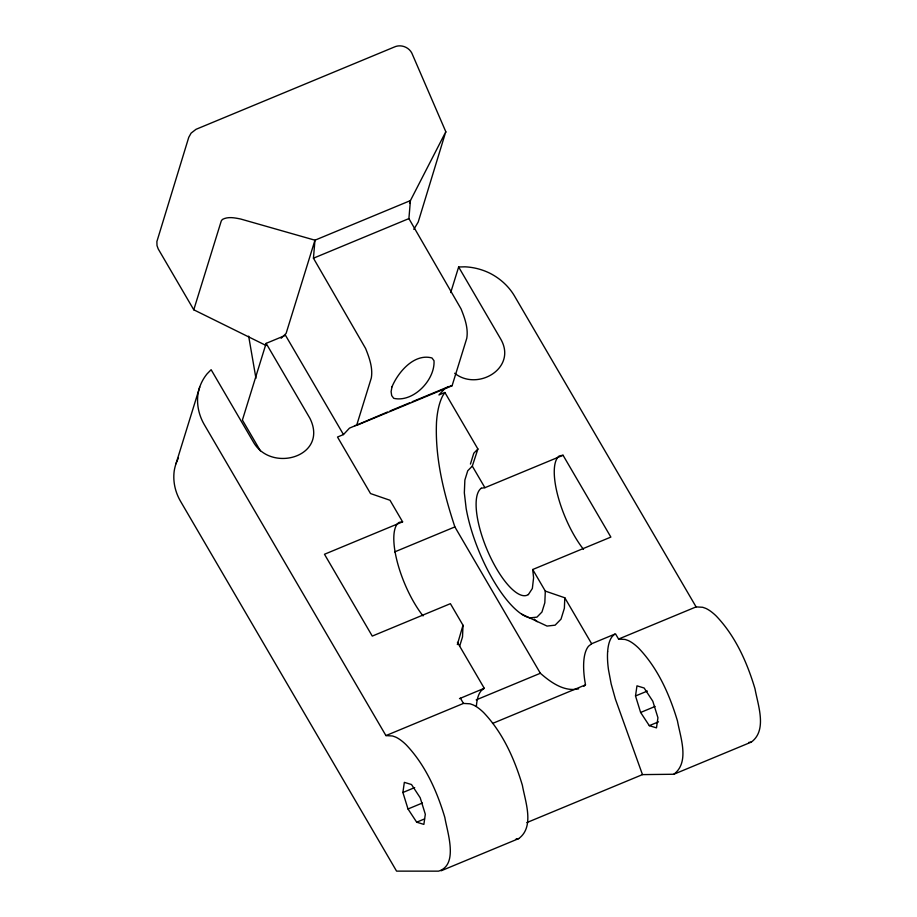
<?xml version="1.0" encoding="UTF-8"?>
<svg xmlns="http://www.w3.org/2000/svg" width="917" height="917" viewBox="0 0 917 917"><rect width="100%" height="100%" fill="white"/><g stroke="black" fill="none" stroke-linecap="round" stroke-linejoin="round"><path stroke-width="1.38" d="M560.654 455.623L563.061 455.268L610.86 537.087L532.708 569.514L545.306 591.098L564.803 597.781L564.368 608.28L561.009 619.147L555.106 625.176L547.025 626.07L521.704 614.172M457.342 644.548L463.005 625.245L450.396 603.673L372.268 636.089L324.48 554.269L402.609 521.842L390 500.269L370.525 493.564L337.513 437.042L343.474 434.566L349.469 428.136L387.387 412.065M463.005 625.245L462.523 636.914L459.658 646.153M545.306 591.098L544.824 602.767L541.958 612.006L536.949 617.141L530.049 617.863A81.934 27.567 67.5 0 1 502.608 594.525A82.484 27.751 67.5 0 1 484.038 562.729A81.934 27.567 67.5 0 1 466.157 508.477L464.334 492.83L464.873 480.027L467.727 470.776L472.301 466.111L477.906 449.009L444.894 392.487L438.922 394.963L444.917 388.521L449.101 386.515M354.696 425.626L356.644 425.362L371.328 377.907C372.99 367.82 369.31 357.71 365.596 348.471L313.442 258.204L314.967 240.197L410.415 200.594L445.742 131.865L418.186 222.086L413.831 229.376M356.644 425.362L452.092 385.748L466.776 338.304C468.438 328.217 464.759 318.096 461.045 308.869L408.902 218.601L410.415 200.594L409.578 203.299M402.895 792.494L404.34 782.361L411.515 784.539L420.192 797.744L425.316 814.262L423.872 824.394L416.685 822.194L408.008 808.989L402.895 792.494L414.679 787.6M635.515 695.969L636.971 685.836L644.135 688.014L652.812 701.218L657.936 717.736L656.492 727.869L649.305 725.668L640.628 712.463L635.515 695.969L647.345 691.063M266.136 345.526L193.774 309.797L221.272 220.963L222.384 219.461C227.966 216.378 234.752 217.822 240.678 219.025L314.967 240.197L286.104 333.421L281.141 338.293M175.984 463.761L199.723 387.066M343.474 434.566L285.508 335.335L266.136 343.371L242.397 420.066L260.371 450.832M450.717 292.557L458.638 266.996L465.079 266.824A55.341 48.314 17.2 0 1 489.861 273.22C499.811 278.275 508.408 285.921 514.196 295.492L696.095 606.894L702.686 607.283L705.792 608.384A73.073 24.587 67.5 0 1 716.188 615.983C735.445 636.134 747.103 662.383 755 688.805C757.923 705.127 767.46 730.241 751.321 742.082L673.789 774.257L642.473 774.613L526.817 822.595M470.432 464.082L473.791 453.216L477.906 449.009M444.894 392.487L442.647 395.949A163.627 55.054 67.5 0 0 436.515 422.107C434.887 457.87 443.748 493.208 454.878 526.92L540.354 673.261C550.739 682.305 564.115 692.083 578.673 688.827M528.398 594.548L532.353 588.485L533.591 577.767L532.708 569.514M614.573 634.277L612.407 636.295A78.747 26.49 67.5 0 0 607.639 651.712M583.911 686.306L585.493 684.861L584.633 679.646A78.507 26.41 67.5 0 1 583.774 661.615A78.747 26.49 67.5 0 1 588.554 646.198L591.648 643.734L615.502 633.842L618.562 639.069L625.153 639.458L628.26 640.547A73.073 24.587 67.5 0 1 638.656 648.147C657.913 668.298 669.57 694.559 677.468 720.98C680.391 737.302 689.928 762.417 673.789 774.257M459.486 698.639L484.268 688.289L457.434 642.347M484.268 688.289L481.173 690.753A78.747 26.49 67.5 0 0 476.404 706.17M178.448 457.984A55.341 48.314 17.2 0 0 174.196 471.051C172.832 481.368 175.158 491.879 180.305 500.888L396.568 871.127L438.555 871.15C458.855 864.983 447.221 831.971 444.848 817.506C436.95 791.084 425.293 764.824 406.036 744.673A73.073 24.587 67.5 0 0 395.628 737.073L392.522 735.984L385.931 735.594L204.044 424.193C198.909 415.195 196.57 404.672 197.934 394.356A55.341 48.314 17.2 0 1 207.036 373.907L211.128 369.7L253.333 441.948C271.065 473.504 328.79 456.609 309.992 418.439L266.136 343.371M441.169 870.783L518.701 838.608C534.84 826.767 525.292 801.653 522.381 785.33C514.483 758.909 502.825 732.66 483.568 712.498A73.073 24.587 67.5 0 0 473.161 704.909L470.054 703.809L463.463 703.419L385.931 735.594M313.442 258.204L408.902 218.601M390 410.976L409.612 402.838M412.226 401.749L448.837 386.561M481.299 488.234L484.91 487.695L563.061 455.268M394.642 551.919L454.878 526.92M618.562 639.069L696.095 606.894M476.187 699.889L540.354 673.261M492.521 723.444L585.493 684.861M408.008 808.989L422.405 803.005M640.628 712.463L655.082 706.457M416.685 822.194L424.537 818.927M649.305 725.668L658.509 721.851M398.998 522.392L402.609 521.842M748.708 742.449L751.321 742.082M516.088 838.975L518.701 838.608M450.144 386.023L452.092 385.748M454.672 373.253C477.493 391.593 517.337 368.221 500.831 339.244L458.638 266.996M534.221 619.158L537.202 621.703M564.803 597.781L591.648 643.734M472.301 466.111L484.91 487.695M460.414 698.192L463.463 703.419M193.774 309.797L158.183 248.874L157.002 245.561L156.876 241.595L188.753 137.332L191.103 133.125L196.032 129.308L394.035 47.145C400.397 43.993 408.558 46.801 411.813 53.06L445.96 132.059M642.473 774.613L615.387 699.075L611.169 683.922L608.487 669.742A78.507 26.41 67.5 0 1 607.627 651.712M248.656 336.138L255.946 378.297M398.173 523.034A58.333 19.624 67.5 0 0 395.353 553.409A58.241 19.589 67.5 0 0 423.046 615.903M481.299 488.234A58.333 19.624 67.5 0 0 477.654 519.263A58.241 19.589 67.5 0 0 500.842 575.555A58.241 19.589 67.5 0 0 528.387 594.525M559.45 455.795A58.333 19.624 67.5 0 0 555.805 486.824A58.241 19.589 67.5 0 0 583.499 549.329M391.983 386.814L391.101 391.662L391.697 395.594L393.737 398.333C413.258 402.804 435.208 379.947 434.005 360.713L431.964 357.962C414.255 353.148 398.23 371.924 391.983 386.814"/></g></svg>
